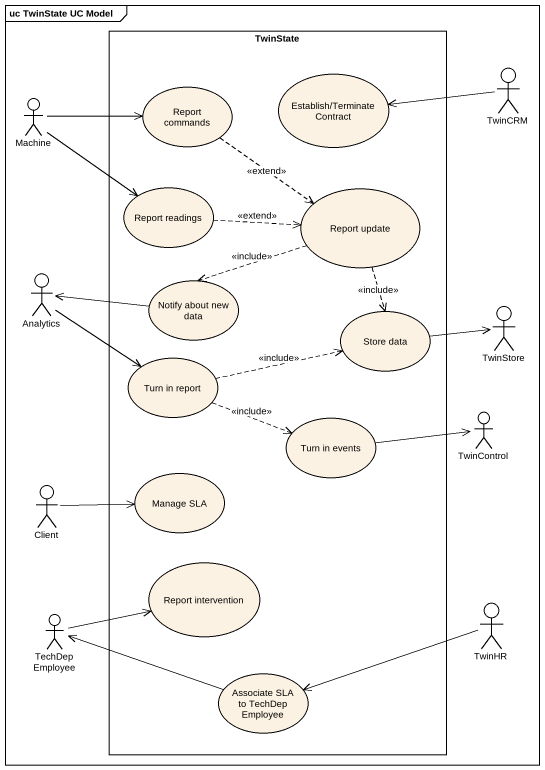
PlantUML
@startuml
mainframe uc TwinState UC Model
rectangle TwinState {
  usecase "Establish/Terminate Contract" as Establish_Terminate_Contract
  usecase "Report commands" as Report_commands
  usecase "Report readings" as Report_readings
  usecase "Report update" as Report_update
  usecase "Notify about new data" as Notify_about_new_data
  usecase "Store data" as Store_data
  usecase "Turn in report" as Turn_in_report
  usecase "Turn in events" as Turn_in_events
  usecase "Manage SLA" as Manage_SLA
  usecase "Report intervention" as Report_intervention
  usecase "Associate SLA to TechDep Employee" as Associate_SLA_to_TechDep
}
actor TwinCRM
actor Machine
actor Analytics
actor TwinStore
actor TwinControl
actor Client
actor "TechDep Employee" as TechDep_Employee
actor TwinHR
Establish_Terminate_Contract <-right- TwinCRM
Machine -right-> Report_commands
Machine --> Report_readings
Report_commands ..> Report_update : <<extend>>
Report_readings .right.> Report_update : <<extend>>
Report_update .left.> Notify_about_new_data : <<include>>
Report_update ..> Store_data : <<include>>
Notify_about_new_data -left-> Analytics
Store_data -right-> TwinStore
Turn_in_report <-up- Analytics
Turn_in_report .right.> Store_data : <<include>>
Turn_in_report .right.> Turn_in_events : <<include>>
Turn_in_events -right-> TwinControl
Client -right-> Manage_SLA
TechDep_Employee -right-> Report_intervention
TwinHR -left-> Associate_SLA_to_TechDep
Associate_SLA_to_TechDep -left-> TechDep_Employee
@enduml
